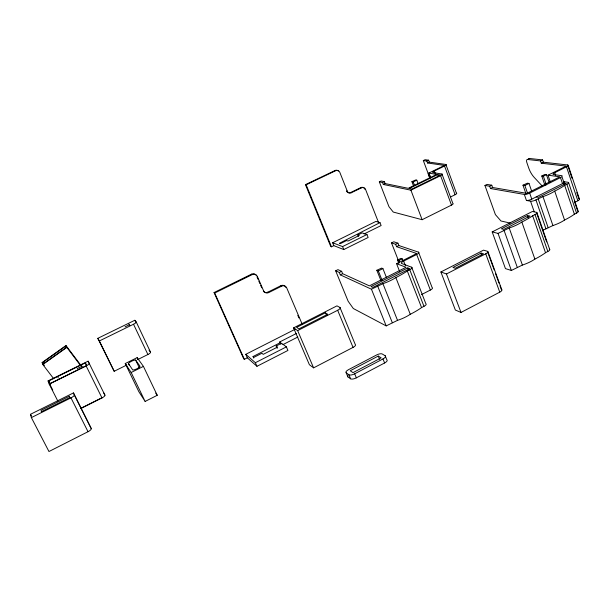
<?xml version="1.0" encoding="UTF-8"?>
<svg xmlns="http://www.w3.org/2000/svg" width="610" height="610" viewBox="0 0 610 610"><rect width="100%" height="100%" fill="white"/><g stroke="black" fill="none" stroke-linecap="round" stroke-linejoin="round"><path stroke-width="0.91" d="M53.695 378.726L42.807 364.528L42.105 362.546L65.987 345.542L80.558 364.879M43.203 362.111L65.125 346.51L65.743 347.837L43.714 363.529L43.203 362.111L44.347 363.598M42.807 364.528L66.864 347.395L65.987 345.542M346.198 372.855L348.935 374.769A4.689 1.746 -22.5 0 0 354.662 373.793L382.973 358.932A4.667 1.723 -21.8 0 0 385.192 355.76L382.234 353.991A4.636 1.7 -21.9 0 0 376.522 355.012L348.592 369.622A4.659 1.723 -22.6 0 0 346.198 372.855L347.883 376.873L350.62 378.81A4.682 1.761 -22.5 0 0 356.354 377.842L384.62 362.981A4.659 1.738 -21.8 0 0 386.824 359.786L385.192 355.76M440.893 271.969L446.451 273.974L485.751 253.821A4.544 1.411 -19.7 0 0 487.39 251.274L483.539 250.146L440.893 271.969L455.357 310.033L461.015 312.442L499.758 292.159A4.491 1.548 -19.2 0 0 501.313 289.453L500.017 285.899M378.261 356.072L350.231 370.743L352.992 372.641L381.197 357.856L378.261 356.072L379.565 359.275M546.629 241.926L536.358 212.31L532.355 211.502L492.194 231.922L505.446 268.613L511.371 270.466L522.396 265.053A19.116 6.184 -18.9 0 0 529.244 262.338L529.366 262.277A19.146 6.191 -18.9 0 0 534.879 259.105L536.076 258.495A38.857 12.337 -19 0 0 545.515 252.715L547.849 251.495A4.331 1.395 -18.4 0 0 549.374 249.193M313.593 367.861L353.037 347.403A4.361 1.525 -22.4 0 0 355.256 344.482L339.976 307.493L336.964 305.862L293.585 327.875L309.392 364.719L313.593 367.861L297.649 330.62L293.585 327.875M399.649 271.526L396.576 263.688L406.077 267.279L369.385 285.861L342.614 273.684L341.638 271.305L337.963 269.65L335.66 270.802L348.142 301.241L353.32 308.523L386.191 325.9L397.522 320.357A18.925 6.374 -21.3 0 0 410.278 314.272L411.514 313.654A38.422 12.703 -21.3 0 0 421.563 307.592L423.98 306.334A4.27 1.441 -20.8 0 0 425.818 303.681L411.681 267.233L401.723 263.52A4.217 1.243 -21.1 0 1 403.629 261.095L416.676 254.507A4.178 1.22 -20.9 0 0 418.506 252.143L398.833 245.533L396.569 246.669L395.638 244.297L391.513 242.91L398.696 261.278M542.519 230.008A4.087 1.235 -18.6 0 0 545.958 228.849L552.919 225.555A18.056 5.376 -18.5 0 0 559.339 222.993L559.454 222.94A18.086 5.383 -18.5 0 0 564.547 220.042L565.661 219.486A36.737 10.766 -18.7 0 0 574.384 214.232L576.549 213.111A4.087 1.212 -18.2 0 0 578.074 211.197M421.51 294.599L430.363 290.047A4.133 1.342 -20.7 0 0 432.116 287.546L418.506 252.143M574.521 202.467L577.83 200.774A3.973 1.136 -18.2 0 0 579.111 198.868M295.347 329.156L245.777 354.326L247.332 357.818L256.97 366.297L287.935 350.445L286.387 346.869L281.553 343.262L276.177 345.992L277.207 348.356M481.069 253.097L452.986 267.477L455.319 268.278L483.509 253.829L481.069 253.097L481.404 254.934M492.194 231.922L498.034 233.401L509.205 228.003A19.345 5.612 -19.3 0 0 521.84 222.055L523.052 221.453A39.253 11.178 -19.5 0 0 532.652 215.765L535.016 214.56A4.377 1.266 -18.9 0 0 536.358 212.31M282.948 344.612L297.787 337.04M245.777 354.326L255.376 362.706L286.387 346.869M88.023 431.705L48.96 451.522L31.362 417.606L30.5 414.289L73.474 392.909L91.256 428.609A4.194 1.296 -27.3 0 1 88.023 431.705L70.966 397.872A4.232 1.174 -26.8 0 0 74.306 394.891L73.474 392.909M335.66 270.802L339.312 272.472L340.288 274.851L371.444 289.201L382.92 283.665A19.123 5.78 -21.5 0 0 395.837 277.58L397.087 276.963A38.819 11.506 -21.5 0 0 407.305 270.992L409.76 269.75A4.316 1.304 -21.1 0 0 411.681 267.233M325.26 312.854L296.62 327.387L298.892 328.904L327.7 314.264L325.26 312.854L326.823 315.248M297.649 330.62L337.658 310.276A4.407 1.38 -22.4 0 0 339.976 307.493M256.391 275.567A4.056 3.858 -58.6 0 0 251.472 274.187L214.057 292.548L243.664 358.703L244.366 359.328L247.332 357.818M527.475 215.536L501.412 228.796L503.845 229.39L530.006 216.062L527.475 215.536A174.803 84.394 59.4 0 0 528.115 217.8M280.691 344.04L279.769 341.935L296.285 333.533M253.752 358.093L253.058 356.522L280.562 342.523L281.172 343.933M510.181 223.092L500.97 220.98L495.396 214.606L484.935 185.448L489.662 186.248L490.478 188.528L524.325 194.43L526.43 200.454A4.087 1.128 -19.1 0 0 531.775 199.15L563.609 183.069L566.111 183.427L538.607 197.343L536.198 196.916M526.43 200.454L530.547 201.216A4.125 1.144 -19 0 0 535.946 199.905L542.976 196.611A18.201 4.956 -18.9 0 0 549.442 194.018L549.564 193.965A18.231 4.964 -18.9 0 0 554.719 191.098L555.84 190.541A37.027 9.92 -19.1 0 0 564.677 185.364L566.865 184.25A4.125 1.113 -18.6 0 0 567.979 182.276L563.632 181.658L562.191 177.365M407.8 267.927L370.979 286.593L372.855 287.44L409.821 268.69L407.8 267.927L408.555 270.161M145.119 401.441L157.243 395.295L143.419 366.381L137.136 357.643L125.248 363.545L138.813 391.635L145.119 401.441L131.158 372.504L125.248 363.545M524.325 194.43A4.095 1.106 -19.2 0 0 529.678 193.103L560.476 177.586A4.095 1.083 -18.8 0 0 561.612 175.649L553.598 174.582A4.034 1.052 -18.8 0 1 554.742 172.699L566.484 166.804A4.011 1.029 -18.8 0 0 567.567 164.959L543.357 162.191L541.306 163.205L540.536 160.941L527.558 159.477A3.629 1.624 63.6 0 0 526.857 162.58L528.756 168.101A13.016 5.856 63.3 0 0 534.238 177.449L542.267 186.065M380.968 280.661L376.827 270.276L381.639 268.087L382.905 268.591L386.267 277.085M398.841 263.467L397.514 260.081L400.907 258.373L402.219 258.853L402.897 260.584M376.827 270.276L378.33 270.893L382.905 268.591M397.514 260.081L398.826 260.562L402.219 258.853M396.576 263.688L416.721 253.524L396.569 246.669M525.995 193.873L522.983 185.211L524.013 184.693L527.414 183.191L528.992 183.435L531.676 191.189M544.989 185.432L541.771 176L544.829 174.46L546.453 174.681L549.107 182.489M522.983 185.211L524.867 185.509L528.992 183.435M541.771 176L543.38 176.221L546.453 174.681M80.451 408.502L102.472 397.461M80.787 408.547L101.977 397.926A3.904 1.136 -26.6 0 0 104.943 395.158L88.099 361.189L48.083 380.884L49.235 384.147L57.813 401.022M550.411 182.23L548.024 175.2L566.149 166.103L541.306 163.205M131.158 372.504L143.419 366.381M391.513 242.91L393.763 241.789L397.911 243.161L398.833 245.533M339.312 272.472L341.638 271.305M395.638 244.297L397.911 243.161M340.288 274.851L342.614 273.684M484.935 185.448L487.024 184.411L491.767 185.204L492.575 187.483L526.926 193.378L559.843 176.801L548.024 175.2M137.791 359.542L147.902 354.517A3.614 1.006 -25.5 0 0 150.502 352.092L136.205 321.927L134.825 320.258L97.798 338.344L114.184 371.276L126.827 364.993M430.431 177.556L428.769 173.103L436.737 174.414L408.288 188.315L385.131 183.572L384.384 181.635L381.151 180.987L379.336 181.864L388.951 206.668L393.244 212.051L422.128 219.707L451.484 205.097A3.37 0.877 -20.4 0 0 452.826 203.374L441.991 174.033L432.955 172.569A3.332 0.762 -20.8 0 1 434.343 170.983L444.53 166.019A3.309 0.747 -20.7 0 0 445.872 164.464L456.379 193.088M489.662 186.248L491.767 185.204M540.536 160.941L542.58 159.919L543.357 162.191M41.419 411.704L69.837 397.552L69.319 396.279L41.022 410.362L41.549 412.169M490.478 188.528L492.575 187.483M31.362 417.606L70.966 397.872M364.086 233.965L381.12 225.547L379.977 222.627L375.912 221.422L332.633 242.742L333.815 245.647L343.765 249.559L368.135 237.481L366.961 234.514L362.142 232.898L357.902 234.995L358.421 236.299M450.889 196.809L455.091 194.727A3.279 0.831 -20.4 0 0 456.547 193.134M527.558 159.477L529.571 158.478L542.58 159.919M263.345 291.199A4.034 3.812 -58.4 0 0 267.92 292.137L280.905 285.686A4.011 3.774 -59.7 0 1 285.945 287.485M251.472 274.187L252.197 274.614A4.064 3.866 -58.6 0 1 257.359 276.46L263.573 290.802A4.041 3.82 -58.4 0 0 268.674 292.602L281.69 286.136A4.026 3.782 -59.7 0 1 286.738 287.935L302.331 324.528M77.203 368.631L81.915 366.313M49.235 384.147L86.147 365.947A3.942 1.029 -26.2 0 0 89.212 363.285L88.099 361.189M379.977 222.627L339.435 243.283L340.38 243.642L346.632 240.554L347.982 241.049L359.282 235.468L357.902 234.995M337.376 170.442A3.286 3.065 -77.6 0 0 335.02 170.525L305.45 184.624L330.742 246.516L331.466 246.806L333.815 245.647M332.633 242.742L342.561 246.585L366.961 234.514M214.057 292.548L214.697 293.029L252.197 274.614M48.792 380.914L85.339 362.919L86.658 365.504L49.776 383.69L48.792 380.914L50.493 384.254M125.019 326.891L129.381 324.756M437.69 174.567L409.188 188.498L411.925 189.062L440.58 175.04L437.69 174.567L438.346 176.321M97.798 338.344L99.392 340.944L133.521 324.245A3.645 0.907 -25.2 0 0 136.205 321.927M379.336 181.864L382.554 182.52L383.301 184.456L410.919 190.19L440.595 175.665A3.401 0.793 -20.7 0 0 441.991 174.033M428.769 173.103L444.499 165.432L427.549 162.992L426.832 161.071L423.325 160.575L429.875 178.128M413.527 185.943L411.91 181.673L412.81 181.239L415.715 179.965L416.798 180.163L418.132 183.717M429.882 178.288L428.228 173.858L429.12 173.423M411.91 181.673L413.199 181.917L416.798 180.163M382.554 182.52L384.384 181.635M426.832 161.071L428.624 160.201L429.341 162.13L445.872 164.464M383.301 184.456L385.131 183.572M427.549 162.992L429.341 162.13M347.494 192.264A3.264 3.035 -75.5 0 0 350.514 192.562L360.792 187.598A3.256 3.004 -75.3 0 1 364.094 188.162M350.514 192.562L351.284 192.752L361.577 187.773A3.256 3.012 -75.3 0 1 365.535 189.367L378.551 222.528M423.325 160.575L425.101 159.713L428.624 160.201M305.45 184.624L306.136 184.799L335.759 170.67A3.294 3.073 -77.6 0 1 339.8 172.31L347.288 191.151A3.271 3.035 -75.4 0 0 351.284 192.752M428.228 173.858L429.341 174.048L430.332 176.709M335.02 170.525L335.759 170.67M360.792 187.598L361.577 187.773M364.75 189.184L365.535 189.367M346.533 190.968L347.288 191.151M280.905 285.686L281.69 286.136M267.92 292.137L268.674 292.602M279.769 341.935L280.562 342.523M276.177 345.992L277.558 347.052L263.223 354.357L261.904 353.266L253.973 357.308L253.058 356.522M128.901 324.154L129.861 325.366M149.038 350.224L150.502 352.092M42.105 362.546L44.385 365.512M66.864 347.395L80.406 365.367M135.626 360.045L140.064 366.313A4.43 1.258 -25.8 0 1 136.846 368.791A4.43 1.258 -25.8 0 1 132.736 369.965L128.458 363.606A4.339 1.205 -25.7 0 1 131.615 361.204A4.339 1.205 -25.7 0 1 135.626 360.045L139.309 367.731M155.702 393.084L157.243 395.295M103.723 392.832L104.943 395.158M30.5 414.289L31.369 415.974M48.083 380.884L52.75 390.064M74.306 394.891L91.256 428.609M85.339 362.919L86.574 365.421M86.147 365.947L101.977 397.926M81.542 365.55L82.297 367.075M99.392 340.944L114.184 371.276M128.458 363.606L129.282 365.314M137.136 357.643L137.944 359.343M133.521 324.245L147.902 354.517M134.825 320.258L135.633 321.973M214.697 293.029L244.366 359.328M255.376 362.706L256.97 366.297M256.985 276.864L258.083 279.395M258.808 281.073L259.906 283.604M260.638 285.289L261.728 287.813M297.802 315.301L298.915 317.909M348.935 374.769L350.62 378.81M354.662 373.793L356.354 377.842M337.658 310.276L353.037 347.403M306.136 184.799L331.466 246.806M382.973 358.932L384.62 362.981M342.561 246.585L343.765 249.559M371.444 289.201L386.191 325.9M377.666 286.037L392.329 322.721M378.33 270.893L382.135 280.447M382.92 283.665L397.522 320.357M395.837 277.58L410.278 314.272M398.826 260.562L399.489 262.262M57.996 377.331L58.247 377.971M409.76 269.75L423.98 306.334M403.629 261.095L405.322 265.434M407.305 270.992L421.563 307.592M416.676 254.507L430.363 290.047M446.451 273.974L461.015 312.442M410.919 190.19L422.128 219.707M413.199 181.917L414.495 185.341M434.343 170.983L435.311 173.598M440.595 175.665L451.484 205.097M444.53 166.019L455.091 194.727M485.751 253.821L499.758 292.159M487.916 251.655L501.855 289.895M487.71 252.159L494.191 269.917M495.48 273.471L499.049 283.238M498.034 233.401L511.371 270.466M504.043 230.344L517.295 267.386M509.205 228.003L522.396 265.053M521.84 222.055L534.879 259.105M536.93 212.615L549.762 249.635M529.678 193.103L531.775 199.15M530.547 201.216L534.192 211.708M524.867 185.509L527.581 193.332M535.016 214.56L547.849 251.495M532.652 215.765L545.515 252.715M538.172 198.776L548.154 227.713M535.946 199.905L545.958 228.849M542.976 196.611L552.919 225.555M543.38 176.221L546.316 184.822M554.719 191.098L564.547 220.042M554.742 172.699L555.649 175.383M566.865 184.25L576.549 213.111M564.677 185.364L574.384 214.232M560.476 177.586L562.511 183.618A4.087 1.106 -18.7 0 0 563.884 181.711M567.567 164.959L572.028 178.326M576.778 192.577L578.859 198.807M566.484 166.804L577.83 200.774M568.627 182.657L578.272 211.464M574.307 201.148L577.617 211.037M568.192 165.295L579.5 199.203M563.609 183.069L564.12 184.845M69.319 396.279L69.837 398.078M337.742 170.625A3.286 3.065 -77.6 0 1 338.375 171.12M347.197 191.998A3.264 3.035 -75.5 0 1 346.709 191.342M347.883 376.873A4.651 1.738 -22.6 0 1 347.906 375.44M528.794 158.821A3.629 1.632 63.6 0 1 529.571 158.478"/></g></svg>
